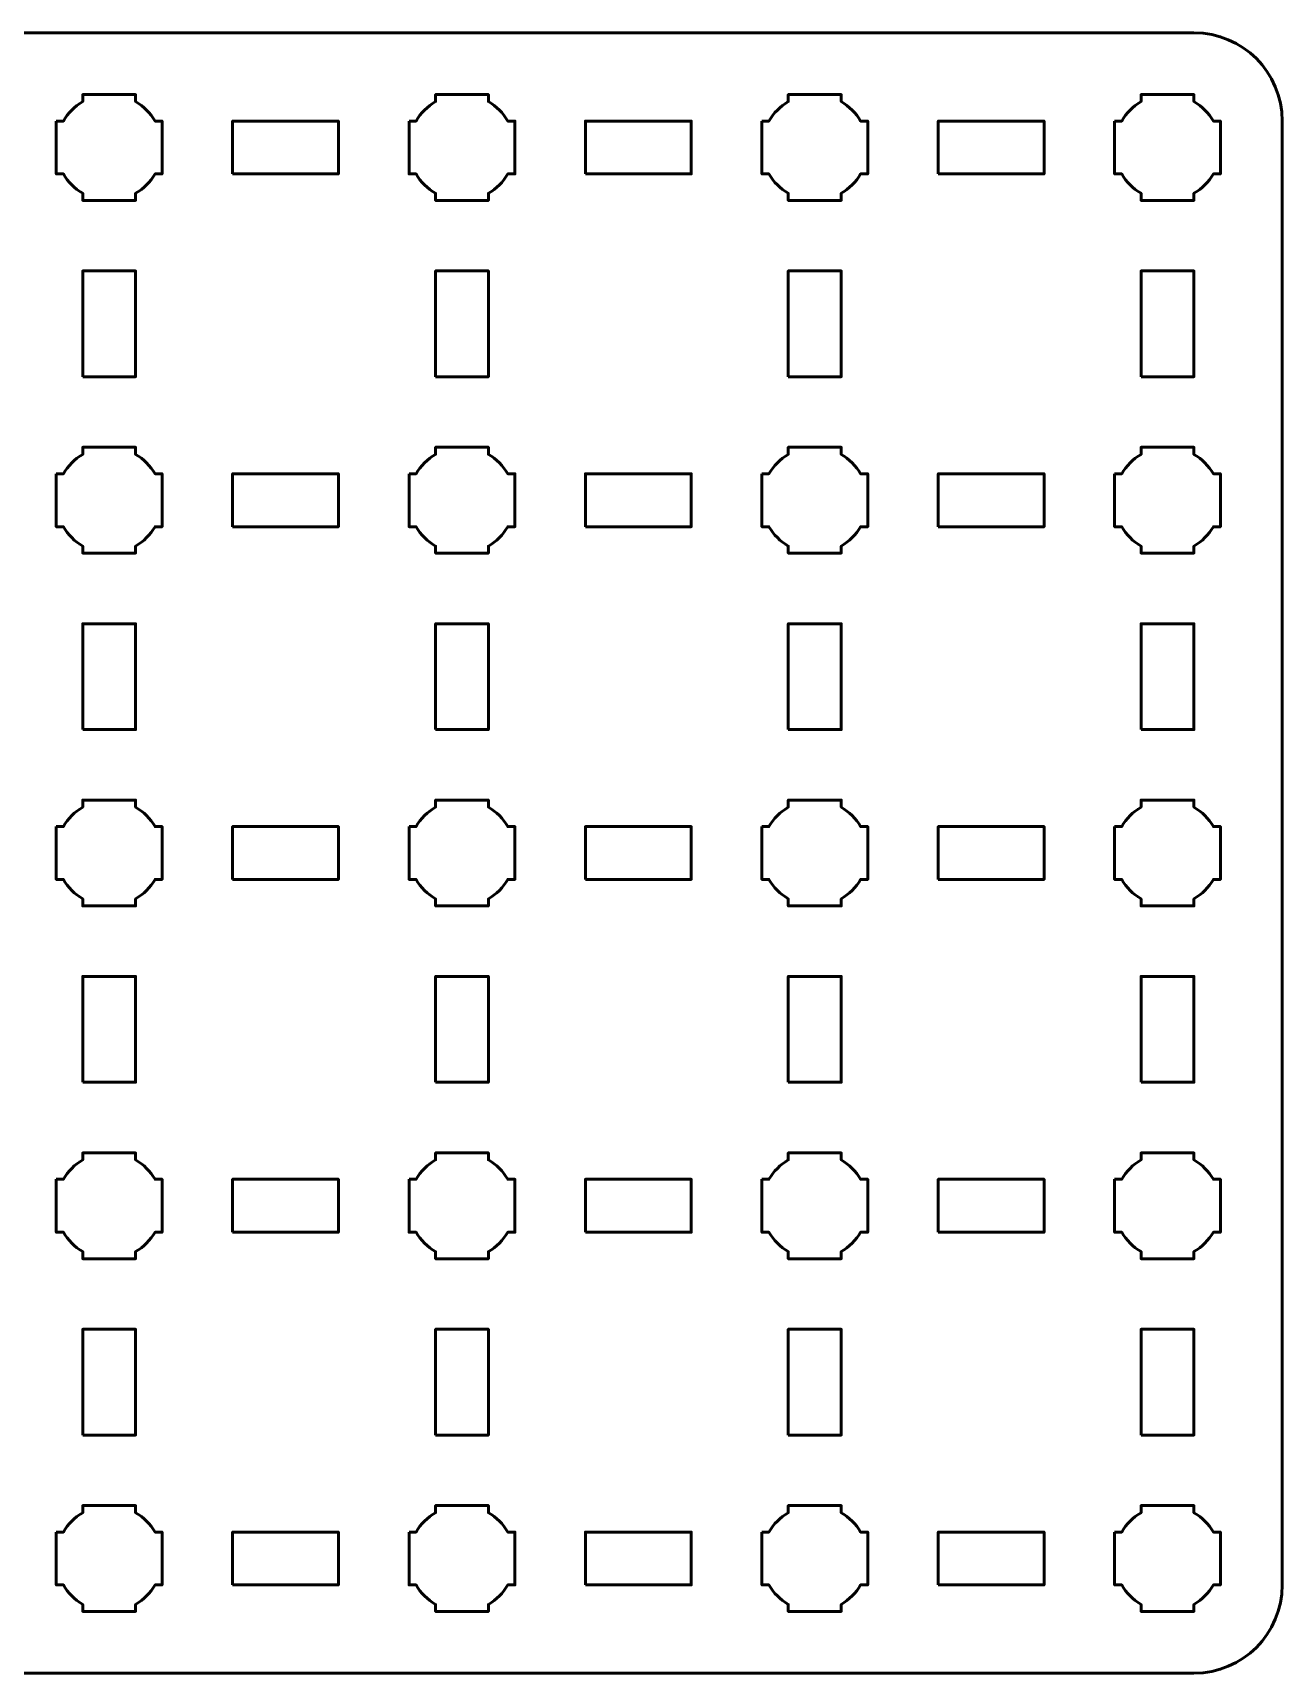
# Model space of a CAD drawing. Header units: centimetres. Extents: x -17.1 to -3.9, y -19.5 to -10.2.
# Drawn here: x -10.93 to -3.85, y -19.5 to -10.2 of the extents above; entities that cross this region are included whole.
import ezdxf

# ---------------------------------------------------------------- set-up
doc = ezdxf.new("R2010")
doc.units = ezdxf.units.CM
doc.header["$MEASUREMENT"] = 0
doc.layers.add('Layer 1', color=7, linetype='Continuous')

msp = doc.modelspace()

# ---------------------------------------------------------------- linework, layer by layer
at = {"layer": 'Layer 1', "color": 250, "lineweight": 53}
for points in [[(-9.8, -11), (-9.2, -11), (-9.2, -10.7), (-9.8, -10.7), (-9.8, -11)], [(-7.8, -11), (-7.2, -11), (-7.2, -10.7), (-7.8, -10.7), (-7.8, -11)], [(-5.8, -11), (-5.2, -11), (-5.2, -10.7), (-5.8, -10.7), (-5.8, -11)], [(-10.65, -12.15), (-10.35, -12.15), (-10.35, -11.55), (-10.65, -11.55), (-10.65, -12.15)], [(-8.65, -12.15), (-8.35, -12.15), (-8.35, -11.55), (-8.65, -11.55), (-8.65, -12.15)], [(-6.65, -12.15), (-6.35, -12.15), (-6.35, -11.55), (-6.65, -11.55), (-6.65, -12.15)], [(-4.65, -12.15), (-4.35, -12.15), (-4.35, -11.55), (-4.65, -11.55), (-4.65, -12.15)], [(-9.8, -13), (-9.2, -13), (-9.2, -12.7), (-9.8, -12.7), (-9.8, -13)], [(-7.8, -13), (-7.2, -13), (-7.2, -12.7), (-7.8, -12.7), (-7.8, -13)], [(-5.8, -13), (-5.2, -13), (-5.2, -12.7), (-5.8, -12.7), (-5.8, -13)], [(-10.65, -14.15), (-10.35, -14.15), (-10.35, -13.55), (-10.65, -13.55), (-10.65, -14.15)], [(-8.65, -14.15), (-8.35, -14.15), (-8.35, -13.55), (-8.65, -13.55), (-8.65, -14.15)], [(-6.65, -14.15), (-6.35, -14.15), (-6.35, -13.55), (-6.65, -13.55), (-6.65, -14.15)], [(-4.65, -14.15), (-4.35, -14.15), (-4.35, -13.55), (-4.65, -13.55), (-4.65, -14.15)], [(-9.8, -15), (-9.2, -15), (-9.2, -14.7), (-9.8, -14.7), (-9.8, -15)], [(-7.8, -15), (-7.2, -15), (-7.2, -14.7), (-7.8, -14.7), (-7.8, -15)], [(-5.8, -15), (-5.2, -15), (-5.2, -14.7), (-5.8, -14.7), (-5.8, -15)], [(-10.65, -16.15), (-10.35, -16.15), (-10.35, -15.55), (-10.65, -15.55), (-10.65, -16.15)], [(-8.65, -16.15), (-8.35, -16.15), (-8.35, -15.55), (-8.65, -15.55), (-8.65, -16.15)], [(-6.65, -16.15), (-6.35, -16.15), (-6.35, -15.55), (-6.65, -15.55), (-6.65, -16.15)], [(-4.65, -16.15), (-4.35, -16.15), (-4.35, -15.55), (-4.65, -15.55), (-4.65, -16.15)], [(-9.8, -17), (-9.2, -17), (-9.2, -16.7), (-9.8, -16.7), (-9.8, -17)], [(-7.8, -17), (-7.2, -17), (-7.2, -16.7), (-7.8, -16.7), (-7.8, -17)], [(-5.8, -17), (-5.2, -17), (-5.2, -16.7), (-5.8, -16.7), (-5.8, -17)], [(-10.65, -18.15), (-10.35, -18.15), (-10.35, -17.55), (-10.65, -17.55), (-10.65, -18.15)], [(-8.65, -18.15), (-8.35, -18.15), (-8.35, -17.55), (-8.65, -17.55), (-8.65, -18.15)], [(-6.65, -18.15), (-6.35, -18.15), (-6.35, -17.55), (-6.65, -17.55), (-6.65, -18.15)], [(-4.65, -18.15), (-4.35, -18.15), (-4.35, -17.55), (-4.65, -17.55), (-4.65, -18.15)], [(-9.8, -19), (-9.2, -19), (-9.2, -18.7), (-9.8, -18.7), (-9.8, -19)], [(-7.8, -19), (-7.2, -19), (-7.2, -18.7), (-7.8, -18.7), (-7.8, -19)], [(-5.8, -19), (-5.2, -19), (-5.2, -18.7), (-5.8, -18.7), (-5.8, -19)]]:
    msp.add_lwpolyline(points, close=True, dxfattribs=at)
msp.add_open_spline([(-17.15, -19), (-17.15, -19), (-17.15, -10.7), (-17.15, -10.7), (-17.15, -10.7), (-17.15, -10.42391), (-16.92609, -10.2), (-16.65, -10.2), (-16.65, -10.2), (-16.65, -10.2), (-4.35, -10.2), (-4.35, -10.2), (-4.35, -10.2), (-4.07391, -10.2), (-3.85, -10.42391), (-3.85, -10.7), (-3.85, -10.7), (-3.85, -10.7), (-3.85, -19), (-3.85, -19), (-3.85, -19), (-3.85, -19.27609), (-4.07391, -19.5), (-4.35, -19.5), (-4.35, -19.5), (-4.35, -19.5), (-16.65, -19.5), (-16.65, -19.5), (-16.65, -19.5), (-16.92609, -19.5), (-17.15, -19.27609), (-17.15, -19)], degree=3, knots=[0, 0, 0, 0, 0.125, 0.125, 0.125, 0.125, 0.25, 0.25, 0.25, 0.25, 0.375, 0.375, 0.375, 0.375, 0.5, 0.5, 0.5, 0.5, 0.625, 0.625, 0.625, 0.625, 0.75, 0.75, 0.75, 0.75, 0.875, 0.875, 0.875, 0.875, 1, 1, 1, 1], dxfattribs=at)
at = {"layer": 'Layer 1', "lineweight": 53}
for points in [[(-10.8, -10.7), (-10.8, -10.7), (-10.75985, -10.7), (-10.75985, -10.7), (-10.75985, -10.7), (-10.7335, -10.65447), (-10.69553, -10.6165), (-10.65, -10.59015), (-10.65, -10.59015), (-10.65, -10.59015), (-10.65, -10.55), (-10.65, -10.55), (-10.65, -10.55), (-10.65, -10.55), (-10.5, -10.55), (-10.5, -10.55), (-10.5, -10.55), (-10.5, -10.55), (-10.35, -10.55), (-10.35, -10.55), (-10.35, -10.55), (-10.35, -10.55), (-10.35, -10.59015), (-10.35, -10.59015), (-10.35, -10.59015), (-10.30447, -10.6165), (-10.2665, -10.65447), (-10.24015, -10.7), (-10.24015, -10.7), (-10.24015, -10.7), (-10.2, -10.7), (-10.2, -10.7), (-10.2, -10.7), (-10.2, -10.7), (-10.2, -10.85), (-10.2, -10.85), (-10.2, -10.85), (-10.2, -10.85), (-10.2, -11), (-10.2, -11), (-10.2, -11), (-10.2, -11), (-10.24015, -11), (-10.24015, -11), (-10.24015, -11), (-10.2665, -11.04553), (-10.30447, -11.0835), (-10.35, -11.10985), (-10.35, -11.10985), (-10.35, -11.10985), (-10.35, -11.15), (-10.35, -11.15), (-10.35, -11.15), (-10.35, -11.15), (-10.5, -11.15), (-10.5, -11.15), (-10.5, -11.15), (-10.5, -11.15), (-10.65, -11.15), (-10.65, -11.15), (-10.65, -11.15), (-10.65, -11.15), (-10.65, -11.10985), (-10.65, -11.10985), (-10.65, -11.10985), (-10.69553, -11.0835), (-10.7335, -11.04553), (-10.75985, -11), (-10.75985, -11), (-10.75985, -11), (-10.8, -11), (-10.8, -11), (-10.8, -11), (-10.8, -11), (-10.8, -10.85), (-10.8, -10.85), (-10.8, -10.85), (-10.8, -10.85), (-10.8, -10.7), (-10.8, -10.7)], [(-8.8, -10.7), (-8.8, -10.7), (-8.75985, -10.7), (-8.75985, -10.7), (-8.75985, -10.7), (-8.7335, -10.65447), (-8.69553, -10.6165), (-8.65, -10.59015), (-8.65, -10.59015), (-8.65, -10.59015), (-8.65, -10.55), (-8.65, -10.55), (-8.65, -10.55), (-8.65, -10.55), (-8.5, -10.55), (-8.5, -10.55), (-8.5, -10.55), (-8.5, -10.55), (-8.35, -10.55), (-8.35, -10.55), (-8.35, -10.55), (-8.35, -10.55), (-8.35, -10.59015), (-8.35, -10.59015), (-8.35, -10.59015), (-8.30447, -10.6165), (-8.2665, -10.65447), (-8.24015, -10.7), (-8.24015, -10.7), (-8.24015, -10.7), (-8.2, -10.7), (-8.2, -10.7), (-8.2, -10.7), (-8.2, -10.7), (-8.2, -10.85), (-8.2, -10.85), (-8.2, -10.85), (-8.2, -10.85), (-8.2, -11), (-8.2, -11), (-8.2, -11), (-8.2, -11), (-8.24015, -11), (-8.24015, -11), (-8.24015, -11), (-8.2665, -11.04553), (-8.30447, -11.0835), (-8.35, -11.10985), (-8.35, -11.10985), (-8.35, -11.10985), (-8.35, -11.15), (-8.35, -11.15), (-8.35, -11.15), (-8.35, -11.15), (-8.5, -11.15), (-8.5, -11.15), (-8.5, -11.15), (-8.5, -11.15), (-8.65, -11.15), (-8.65, -11.15), (-8.65, -11.15), (-8.65, -11.15), (-8.65, -11.10985), (-8.65, -11.10985), (-8.65, -11.10985), (-8.69553, -11.0835), (-8.7335, -11.04553), (-8.75985, -11), (-8.75985, -11), (-8.75985, -11), (-8.8, -11), (-8.8, -11), (-8.8, -11), (-8.8, -11), (-8.8, -10.85), (-8.8, -10.85), (-8.8, -10.85), (-8.8, -10.85), (-8.8, -10.7), (-8.8, -10.7)], [(-6.8, -10.7), (-6.8, -10.7), (-6.75985, -10.7), (-6.75985, -10.7), (-6.75985, -10.7), (-6.7335, -10.65447), (-6.69553, -10.6165), (-6.65, -10.59015), (-6.65, -10.59015), (-6.65, -10.59015), (-6.65, -10.55), (-6.65, -10.55), (-6.65, -10.55), (-6.65, -10.55), (-6.5, -10.55), (-6.5, -10.55), (-6.5, -10.55), (-6.5, -10.55), (-6.35, -10.55), (-6.35, -10.55), (-6.35, -10.55), (-6.35, -10.55), (-6.35, -10.59015), (-6.35, -10.59015), (-6.35, -10.59015), (-6.30447, -10.6165), (-6.2665, -10.65447), (-6.24015, -10.7), (-6.24015, -10.7), (-6.24015, -10.7), (-6.2, -10.7), (-6.2, -10.7), (-6.2, -10.7), (-6.2, -10.7), (-6.2, -10.85), (-6.2, -10.85), (-6.2, -10.85), (-6.2, -10.85), (-6.2, -11), (-6.2, -11), (-6.2, -11), (-6.2, -11), (-6.24015, -11), (-6.24015, -11), (-6.24015, -11), (-6.2665, -11.04553), (-6.30447, -11.0835), (-6.35, -11.10985), (-6.35, -11.10985), (-6.35, -11.10985), (-6.35, -11.15), (-6.35, -11.15), (-6.35, -11.15), (-6.35, -11.15), (-6.5, -11.15), (-6.5, -11.15), (-6.5, -11.15), (-6.5, -11.15), (-6.65, -11.15), (-6.65, -11.15), (-6.65, -11.15), (-6.65, -11.15), (-6.65, -11.10985), (-6.65, -11.10985), (-6.65, -11.10985), (-6.69553, -11.0835), (-6.7335, -11.04553), (-6.75985, -11), (-6.75985, -11), (-6.75985, -11), (-6.8, -11), (-6.8, -11), (-6.8, -11), (-6.8, -11), (-6.8, -10.85), (-6.8, -10.85), (-6.8, -10.85), (-6.8, -10.85), (-6.8, -10.7), (-6.8, -10.7)], [(-4.8, -10.7), (-4.8, -10.7), (-4.75985, -10.7), (-4.75985, -10.7), (-4.75985, -10.7), (-4.7335, -10.65447), (-4.69553, -10.6165), (-4.65, -10.59015), (-4.65, -10.59015), (-4.65, -10.59015), (-4.65, -10.55), (-4.65, -10.55), (-4.65, -10.55), (-4.65, -10.55), (-4.5, -10.55), (-4.5, -10.55), (-4.5, -10.55), (-4.5, -10.55), (-4.35, -10.55), (-4.35, -10.55), (-4.35, -10.55), (-4.35, -10.55), (-4.35, -10.59015), (-4.35, -10.59015), (-4.35, -10.59015), (-4.30447, -10.6165), (-4.2665, -10.65447), (-4.24015, -10.7), (-4.24015, -10.7), (-4.24015, -10.7), (-4.2, -10.7), (-4.2, -10.7), (-4.2, -10.7), (-4.2, -10.7), (-4.2, -10.85), (-4.2, -10.85), (-4.2, -10.85), (-4.2, -10.85), (-4.2, -11), (-4.2, -11), (-4.2, -11), (-4.2, -11), (-4.24015, -11), (-4.24015, -11), (-4.24015, -11), (-4.2665, -11.04553), (-4.30447, -11.0835), (-4.35, -11.10985), (-4.35, -11.10985), (-4.35, -11.10985), (-4.35, -11.15), (-4.35, -11.15), (-4.35, -11.15), (-4.35, -11.15), (-4.5, -11.15), (-4.5, -11.15), (-4.5, -11.15), (-4.5, -11.15), (-4.65, -11.15), (-4.65, -11.15), (-4.65, -11.15), (-4.65, -11.15), (-4.65, -11.10985), (-4.65, -11.10985), (-4.65, -11.10985), (-4.69553, -11.0835), (-4.7335, -11.04553), (-4.75985, -11), (-4.75985, -11), (-4.75985, -11), (-4.8, -11), (-4.8, -11), (-4.8, -11), (-4.8, -11), (-4.8, -10.85), (-4.8, -10.85), (-4.8, -10.85), (-4.8, -10.85), (-4.8, -10.7), (-4.8, -10.7)], [(-10.8, -12.7), (-10.8, -12.7), (-10.75985, -12.7), (-10.75985, -12.7), (-10.75985, -12.7), (-10.7335, -12.65447), (-10.69553, -12.6165), (-10.65, -12.59015), (-10.65, -12.59015), (-10.65, -12.59015), (-10.65, -12.55), (-10.65, -12.55), (-10.65, -12.55), (-10.65, -12.55), (-10.5, -12.55), (-10.5, -12.55), (-10.5, -12.55), (-10.5, -12.55), (-10.35, -12.55), (-10.35, -12.55), (-10.35, -12.55), (-10.35, -12.55), (-10.35, -12.59015), (-10.35, -12.59015), (-10.35, -12.59015), (-10.30447, -12.6165), (-10.2665, -12.65447), (-10.24015, -12.7), (-10.24015, -12.7), (-10.24015, -12.7), (-10.2, -12.7), (-10.2, -12.7), (-10.2, -12.7), (-10.2, -12.7), (-10.2, -12.85), (-10.2, -12.85), (-10.2, -12.85), (-10.2, -12.85), (-10.2, -13), (-10.2, -13), (-10.2, -13), (-10.2, -13), (-10.24015, -13), (-10.24015, -13), (-10.24015, -13), (-10.2665, -13.04553), (-10.30447, -13.0835), (-10.35, -13.10985), (-10.35, -13.10985), (-10.35, -13.10985), (-10.35, -13.15), (-10.35, -13.15), (-10.35, -13.15), (-10.35, -13.15), (-10.5, -13.15), (-10.5, -13.15), (-10.5, -13.15), (-10.5, -13.15), (-10.65, -13.15), (-10.65, -13.15), (-10.65, -13.15), (-10.65, -13.15), (-10.65, -13.10985), (-10.65, -13.10985), (-10.65, -13.10985), (-10.69553, -13.0835), (-10.7335, -13.04553), (-10.75985, -13), (-10.75985, -13), (-10.75985, -13), (-10.8, -13), (-10.8, -13), (-10.8, -13), (-10.8, -13), (-10.8, -12.85), (-10.8, -12.85), (-10.8, -12.85), (-10.8, -12.85), (-10.8, -12.7), (-10.8, -12.7)], [(-8.8, -12.7), (-8.8, -12.7), (-8.75985, -12.7), (-8.75985, -12.7), (-8.75985, -12.7), (-8.7335, -12.65447), (-8.69553, -12.6165), (-8.65, -12.59015), (-8.65, -12.59015), (-8.65, -12.59015), (-8.65, -12.55), (-8.65, -12.55), (-8.65, -12.55), (-8.65, -12.55), (-8.5, -12.55), (-8.5, -12.55), (-8.5, -12.55), (-8.5, -12.55), (-8.35, -12.55), (-8.35, -12.55), (-8.35, -12.55), (-8.35, -12.55), (-8.35, -12.59015), (-8.35, -12.59015), (-8.35, -12.59015), (-8.30447, -12.6165), (-8.2665, -12.65447), (-8.24015, -12.7), (-8.24015, -12.7), (-8.24015, -12.7), (-8.2, -12.7), (-8.2, -12.7), (-8.2, -12.7), (-8.2, -12.7), (-8.2, -12.85), (-8.2, -12.85), (-8.2, -12.85), (-8.2, -12.85), (-8.2, -13), (-8.2, -13), (-8.2, -13), (-8.2, -13), (-8.24015, -13), (-8.24015, -13), (-8.24015, -13), (-8.2665, -13.04553), (-8.30447, -13.0835), (-8.35, -13.10985), (-8.35, -13.10985), (-8.35, -13.10985), (-8.35, -13.15), (-8.35, -13.15), (-8.35, -13.15), (-8.35, -13.15), (-8.5, -13.15), (-8.5, -13.15), (-8.5, -13.15), (-8.5, -13.15), (-8.65, -13.15), (-8.65, -13.15), (-8.65, -13.15), (-8.65, -13.15), (-8.65, -13.10985), (-8.65, -13.10985), (-8.65, -13.10985), (-8.69553, -13.0835), (-8.7335, -13.04553), (-8.75985, -13), (-8.75985, -13), (-8.75985, -13), (-8.8, -13), (-8.8, -13), (-8.8, -13), (-8.8, -13), (-8.8, -12.85), (-8.8, -12.85), (-8.8, -12.85), (-8.8, -12.85), (-8.8, -12.7), (-8.8, -12.7)], [(-6.8, -12.7), (-6.8, -12.7), (-6.75985, -12.7), (-6.75985, -12.7), (-6.75985, -12.7), (-6.7335, -12.65447), (-6.69553, -12.6165), (-6.65, -12.59015), (-6.65, -12.59015), (-6.65, -12.59015), (-6.65, -12.55), (-6.65, -12.55), (-6.65, -12.55), (-6.65, -12.55), (-6.5, -12.55), (-6.5, -12.55), (-6.5, -12.55), (-6.5, -12.55), (-6.35, -12.55), (-6.35, -12.55), (-6.35, -12.55), (-6.35, -12.55), (-6.35, -12.59015), (-6.35, -12.59015), (-6.35, -12.59015), (-6.30447, -12.6165), (-6.2665, -12.65447), (-6.24015, -12.7), (-6.24015, -12.7), (-6.24015, -12.7), (-6.2, -12.7), (-6.2, -12.7), (-6.2, -12.7), (-6.2, -12.7), (-6.2, -12.85), (-6.2, -12.85), (-6.2, -12.85), (-6.2, -12.85), (-6.2, -13), (-6.2, -13), (-6.2, -13), (-6.2, -13), (-6.24015, -13), (-6.24015, -13), (-6.24015, -13), (-6.2665, -13.04553), (-6.30447, -13.0835), (-6.35, -13.10985), (-6.35, -13.10985), (-6.35, -13.10985), (-6.35, -13.15), (-6.35, -13.15), (-6.35, -13.15), (-6.35, -13.15), (-6.5, -13.15), (-6.5, -13.15), (-6.5, -13.15), (-6.5, -13.15), (-6.65, -13.15), (-6.65, -13.15), (-6.65, -13.15), (-6.65, -13.15), (-6.65, -13.10985), (-6.65, -13.10985), (-6.65, -13.10985), (-6.69553, -13.0835), (-6.7335, -13.04553), (-6.75985, -13), (-6.75985, -13), (-6.75985, -13), (-6.8, -13), (-6.8, -13), (-6.8, -13), (-6.8, -13), (-6.8, -12.85), (-6.8, -12.85), (-6.8, -12.85), (-6.8, -12.85), (-6.8, -12.7), (-6.8, -12.7)], [(-4.8, -12.7), (-4.8, -12.7), (-4.75985, -12.7), (-4.75985, -12.7), (-4.75985, -12.7), (-4.7335, -12.65447), (-4.69553, -12.6165), (-4.65, -12.59015), (-4.65, -12.59015), (-4.65, -12.59015), (-4.65, -12.55), (-4.65, -12.55), (-4.65, -12.55), (-4.65, -12.55), (-4.5, -12.55), (-4.5, -12.55), (-4.5, -12.55), (-4.5, -12.55), (-4.35, -12.55), (-4.35, -12.55), (-4.35, -12.55), (-4.35, -12.55), (-4.35, -12.59015), (-4.35, -12.59015), (-4.35, -12.59015), (-4.30447, -12.6165), (-4.2665, -12.65447), (-4.24015, -12.7), (-4.24015, -12.7), (-4.24015, -12.7), (-4.2, -12.7), (-4.2, -12.7), (-4.2, -12.7), (-4.2, -12.7), (-4.2, -12.85), (-4.2, -12.85), (-4.2, -12.85), (-4.2, -12.85), (-4.2, -13), (-4.2, -13), (-4.2, -13), (-4.2, -13), (-4.24015, -13), (-4.24015, -13), (-4.24015, -13), (-4.2665, -13.04553), (-4.30447, -13.0835), (-4.35, -13.10985), (-4.35, -13.10985), (-4.35, -13.10985), (-4.35, -13.15), (-4.35, -13.15), (-4.35, -13.15), (-4.35, -13.15), (-4.5, -13.15), (-4.5, -13.15), (-4.5, -13.15), (-4.5, -13.15), (-4.65, -13.15), (-4.65, -13.15), (-4.65, -13.15), (-4.65, -13.15), (-4.65, -13.10985), (-4.65, -13.10985), (-4.65, -13.10985), (-4.69553, -13.0835), (-4.7335, -13.04553), (-4.75985, -13), (-4.75985, -13), (-4.75985, -13), (-4.8, -13), (-4.8, -13), (-4.8, -13), (-4.8, -13), (-4.8, -12.85), (-4.8, -12.85), (-4.8, -12.85), (-4.8, -12.85), (-4.8, -12.7), (-4.8, -12.7)], [(-10.8, -14.7), (-10.8, -14.7), (-10.75985, -14.7), (-10.75985, -14.7), (-10.75985, -14.7), (-10.7335, -14.65447), (-10.69553, -14.6165), (-10.65, -14.59015), (-10.65, -14.59015), (-10.65, -14.59015), (-10.65, -14.55), (-10.65, -14.55), (-10.65, -14.55), (-10.65, -14.55), (-10.5, -14.55), (-10.5, -14.55), (-10.5, -14.55), (-10.5, -14.55), (-10.35, -14.55), (-10.35, -14.55), (-10.35, -14.55), (-10.35, -14.55), (-10.35, -14.59015), (-10.35, -14.59015), (-10.35, -14.59015), (-10.30447, -14.6165), (-10.2665, -14.65447), (-10.24015, -14.7), (-10.24015, -14.7), (-10.24015, -14.7), (-10.2, -14.7), (-10.2, -14.7), (-10.2, -14.7), (-10.2, -14.7), (-10.2, -14.85), (-10.2, -14.85), (-10.2, -14.85), (-10.2, -14.85), (-10.2, -15), (-10.2, -15), (-10.2, -15), (-10.2, -15), (-10.24015, -15), (-10.24015, -15), (-10.24015, -15), (-10.2665, -15.04553), (-10.30447, -15.0835), (-10.35, -15.10985), (-10.35, -15.10985), (-10.35, -15.10985), (-10.35, -15.15), (-10.35, -15.15), (-10.35, -15.15), (-10.35, -15.15), (-10.5, -15.15), (-10.5, -15.15), (-10.5, -15.15), (-10.5, -15.15), (-10.65, -15.15), (-10.65, -15.15), (-10.65, -15.15), (-10.65, -15.15), (-10.65, -15.10985), (-10.65, -15.10985), (-10.65, -15.10985), (-10.69553, -15.0835), (-10.7335, -15.04553), (-10.75985, -15), (-10.75985, -15), (-10.75985, -15), (-10.8, -15), (-10.8, -15), (-10.8, -15), (-10.8, -15), (-10.8, -14.85), (-10.8, -14.85), (-10.8, -14.85), (-10.8, -14.85), (-10.8, -14.7), (-10.8, -14.7)], [(-8.8, -14.7), (-8.8, -14.7), (-8.75985, -14.7), (-8.75985, -14.7), (-8.75985, -14.7), (-8.7335, -14.65447), (-8.69553, -14.6165), (-8.65, -14.59015), (-8.65, -14.59015), (-8.65, -14.59015), (-8.65, -14.55), (-8.65, -14.55), (-8.65, -14.55), (-8.65, -14.55), (-8.5, -14.55), (-8.5, -14.55), (-8.5, -14.55), (-8.5, -14.55), (-8.35, -14.55), (-8.35, -14.55), (-8.35, -14.55), (-8.35, -14.55), (-8.35, -14.59015), (-8.35, -14.59015), (-8.35, -14.59015), (-8.30447, -14.6165), (-8.2665, -14.65447), (-8.24015, -14.7), (-8.24015, -14.7), (-8.24015, -14.7), (-8.2, -14.7), (-8.2, -14.7), (-8.2, -14.7), (-8.2, -14.7), (-8.2, -14.85), (-8.2, -14.85), (-8.2, -14.85), (-8.2, -14.85), (-8.2, -15), (-8.2, -15), (-8.2, -15), (-8.2, -15), (-8.24015, -15), (-8.24015, -15), (-8.24015, -15), (-8.2665, -15.04553), (-8.30447, -15.0835), (-8.35, -15.10985), (-8.35, -15.10985), (-8.35, -15.10985), (-8.35, -15.15), (-8.35, -15.15), (-8.35, -15.15), (-8.35, -15.15), (-8.5, -15.15), (-8.5, -15.15), (-8.5, -15.15), (-8.5, -15.15), (-8.65, -15.15), (-8.65, -15.15), (-8.65, -15.15), (-8.65, -15.15), (-8.65, -15.10985), (-8.65, -15.10985), (-8.65, -15.10985), (-8.69553, -15.0835), (-8.7335, -15.04553), (-8.75985, -15), (-8.75985, -15), (-8.75985, -15), (-8.8, -15), (-8.8, -15), (-8.8, -15), (-8.8, -15), (-8.8, -14.85), (-8.8, -14.85), (-8.8, -14.85), (-8.8, -14.85), (-8.8, -14.7), (-8.8, -14.7)], [(-6.8, -14.7), (-6.8, -14.7), (-6.75985, -14.7), (-6.75985, -14.7), (-6.75985, -14.7), (-6.7335, -14.65447), (-6.69553, -14.6165), (-6.65, -14.59015), (-6.65, -14.59015), (-6.65, -14.59015), (-6.65, -14.55), (-6.65, -14.55), (-6.65, -14.55), (-6.65, -14.55), (-6.5, -14.55), (-6.5, -14.55), (-6.5, -14.55), (-6.5, -14.55), (-6.35, -14.55), (-6.35, -14.55), (-6.35, -14.55), (-6.35, -14.55), (-6.35, -14.59015), (-6.35, -14.59015), (-6.35, -14.59015), (-6.30447, -14.6165), (-6.2665, -14.65447), (-6.24015, -14.7), (-6.24015, -14.7), (-6.24015, -14.7), (-6.2, -14.7), (-6.2, -14.7), (-6.2, -14.7), (-6.2, -14.7), (-6.2, -14.85), (-6.2, -14.85), (-6.2, -14.85), (-6.2, -14.85), (-6.2, -15), (-6.2, -15), (-6.2, -15), (-6.2, -15), (-6.24015, -15), (-6.24015, -15), (-6.24015, -15), (-6.2665, -15.04553), (-6.30447, -15.0835), (-6.35, -15.10985), (-6.35, -15.10985), (-6.35, -15.10985), (-6.35, -15.15), (-6.35, -15.15), (-6.35, -15.15), (-6.35, -15.15), (-6.5, -15.15), (-6.5, -15.15), (-6.5, -15.15), (-6.5, -15.15), (-6.65, -15.15), (-6.65, -15.15), (-6.65, -15.15), (-6.65, -15.15), (-6.65, -15.10985), (-6.65, -15.10985), (-6.65, -15.10985), (-6.69553, -15.0835), (-6.7335, -15.04553), (-6.75985, -15), (-6.75985, -15), (-6.75985, -15), (-6.8, -15), (-6.8, -15), (-6.8, -15), (-6.8, -15), (-6.8, -14.85), (-6.8, -14.85), (-6.8, -14.85), (-6.8, -14.85), (-6.8, -14.7), (-6.8, -14.7)], [(-4.8, -14.7), (-4.8, -14.7), (-4.75985, -14.7), (-4.75985, -14.7), (-4.75985, -14.7), (-4.7335, -14.65447), (-4.69553, -14.6165), (-4.65, -14.59015), (-4.65, -14.59015), (-4.65, -14.59015), (-4.65, -14.55), (-4.65, -14.55), (-4.65, -14.55), (-4.65, -14.55), (-4.5, -14.55), (-4.5, -14.55), (-4.5, -14.55), (-4.5, -14.55), (-4.35, -14.55), (-4.35, -14.55), (-4.35, -14.55), (-4.35, -14.55), (-4.35, -14.59015), (-4.35, -14.59015), (-4.35, -14.59015), (-4.30447, -14.6165), (-4.2665, -14.65447), (-4.24015, -14.7), (-4.24015, -14.7), (-4.24015, -14.7), (-4.2, -14.7), (-4.2, -14.7), (-4.2, -14.7), (-4.2, -14.7), (-4.2, -14.85), (-4.2, -14.85), (-4.2, -14.85), (-4.2, -14.85), (-4.2, -15), (-4.2, -15), (-4.2, -15), (-4.2, -15), (-4.24015, -15), (-4.24015, -15), (-4.24015, -15), (-4.2665, -15.04553), (-4.30447, -15.0835), (-4.35, -15.10985), (-4.35, -15.10985), (-4.35, -15.10985), (-4.35, -15.15), (-4.35, -15.15), (-4.35, -15.15), (-4.35, -15.15), (-4.5, -15.15), (-4.5, -15.15), (-4.5, -15.15), (-4.5, -15.15), (-4.65, -15.15), (-4.65, -15.15), (-4.65, -15.15), (-4.65, -15.15), (-4.65, -15.10985), (-4.65, -15.10985), (-4.65, -15.10985), (-4.69553, -15.0835), (-4.7335, -15.04553), (-4.75985, -15), (-4.75985, -15), (-4.75985, -15), (-4.8, -15), (-4.8, -15), (-4.8, -15), (-4.8, -15), (-4.8, -14.85), (-4.8, -14.85), (-4.8, -14.85), (-4.8, -14.85), (-4.8, -14.7), (-4.8, -14.7)], [(-10.8, -16.7), (-10.8, -16.7), (-10.75985, -16.7), (-10.75985, -16.7), (-10.75985, -16.7), (-10.7335, -16.65447), (-10.69553, -16.6165), (-10.65, -16.59015), (-10.65, -16.59015), (-10.65, -16.59015), (-10.65, -16.55), (-10.65, -16.55), (-10.65, -16.55), (-10.65, -16.55), (-10.5, -16.55), (-10.5, -16.55), (-10.5, -16.55), (-10.5, -16.55), (-10.35, -16.55), (-10.35, -16.55), (-10.35, -16.55), (-10.35, -16.55), (-10.35, -16.59015), (-10.35, -16.59015), (-10.35, -16.59015), (-10.30447, -16.6165), (-10.2665, -16.65447), (-10.24015, -16.7), (-10.24015, -16.7), (-10.24015, -16.7), (-10.2, -16.7), (-10.2, -16.7), (-10.2, -16.7), (-10.2, -16.7), (-10.2, -16.85), (-10.2, -16.85), (-10.2, -16.85), (-10.2, -16.85), (-10.2, -17), (-10.2, -17), (-10.2, -17), (-10.2, -17), (-10.24015, -17), (-10.24015, -17), (-10.24015, -17), (-10.2665, -17.04553), (-10.30447, -17.0835), (-10.35, -17.10985), (-10.35, -17.10985), (-10.35, -17.10985), (-10.35, -17.15), (-10.35, -17.15), (-10.35, -17.15), (-10.35, -17.15), (-10.5, -17.15), (-10.5, -17.15), (-10.5, -17.15), (-10.5, -17.15), (-10.65, -17.15), (-10.65, -17.15), (-10.65, -17.15), (-10.65, -17.15), (-10.65, -17.10985), (-10.65, -17.10985), (-10.65, -17.10985), (-10.69553, -17.0835), (-10.7335, -17.04553), (-10.75985, -17), (-10.75985, -17), (-10.75985, -17), (-10.8, -17), (-10.8, -17), (-10.8, -17), (-10.8, -17), (-10.8, -16.85), (-10.8, -16.85), (-10.8, -16.85), (-10.8, -16.85), (-10.8, -16.7), (-10.8, -16.7)], [(-8.8, -16.7), (-8.8, -16.7), (-8.75985, -16.7), (-8.75985, -16.7), (-8.75985, -16.7), (-8.7335, -16.65447), (-8.69553, -16.6165), (-8.65, -16.59015), (-8.65, -16.59015), (-8.65, -16.59015), (-8.65, -16.55), (-8.65, -16.55), (-8.65, -16.55), (-8.65, -16.55), (-8.5, -16.55), (-8.5, -16.55), (-8.5, -16.55), (-8.5, -16.55), (-8.35, -16.55), (-8.35, -16.55), (-8.35, -16.55), (-8.35, -16.55), (-8.35, -16.59015), (-8.35, -16.59015), (-8.35, -16.59015), (-8.30447, -16.6165), (-8.2665, -16.65447), (-8.24015, -16.7), (-8.24015, -16.7), (-8.24015, -16.7), (-8.2, -16.7), (-8.2, -16.7), (-8.2, -16.7), (-8.2, -16.7), (-8.2, -16.85), (-8.2, -16.85), (-8.2, -16.85), (-8.2, -16.85), (-8.2, -17), (-8.2, -17), (-8.2, -17), (-8.2, -17), (-8.24015, -17), (-8.24015, -17), (-8.24015, -17), (-8.2665, -17.04553), (-8.30447, -17.0835), (-8.35, -17.10985), (-8.35, -17.10985), (-8.35, -17.10985), (-8.35, -17.15), (-8.35, -17.15), (-8.35, -17.15), (-8.35, -17.15), (-8.5, -17.15), (-8.5, -17.15), (-8.5, -17.15), (-8.5, -17.15), (-8.65, -17.15), (-8.65, -17.15), (-8.65, -17.15), (-8.65, -17.15), (-8.65, -17.10985), (-8.65, -17.10985), (-8.65, -17.10985), (-8.69553, -17.0835), (-8.7335, -17.04553), (-8.75985, -17), (-8.75985, -17), (-8.75985, -17), (-8.8, -17), (-8.8, -17), (-8.8, -17), (-8.8, -17), (-8.8, -16.85), (-8.8, -16.85), (-8.8, -16.85), (-8.8, -16.85), (-8.8, -16.7), (-8.8, -16.7)], [(-6.8, -16.7), (-6.8, -16.7), (-6.75985, -16.7), (-6.75985, -16.7), (-6.75985, -16.7), (-6.7335, -16.65447), (-6.69553, -16.6165), (-6.65, -16.59015), (-6.65, -16.59015), (-6.65, -16.59015), (-6.65, -16.55), (-6.65, -16.55), (-6.65, -16.55), (-6.65, -16.55), (-6.5, -16.55), (-6.5, -16.55), (-6.5, -16.55), (-6.5, -16.55), (-6.35, -16.55), (-6.35, -16.55), (-6.35, -16.55), (-6.35, -16.55), (-6.35, -16.59015), (-6.35, -16.59015), (-6.35, -16.59015), (-6.30447, -16.6165), (-6.2665, -16.65447), (-6.24015, -16.7), (-6.24015, -16.7), (-6.24015, -16.7), (-6.2, -16.7), (-6.2, -16.7), (-6.2, -16.7), (-6.2, -16.7), (-6.2, -16.85), (-6.2, -16.85), (-6.2, -16.85), (-6.2, -16.85), (-6.2, -17), (-6.2, -17), (-6.2, -17), (-6.2, -17), (-6.24015, -17), (-6.24015, -17), (-6.24015, -17), (-6.2665, -17.04553), (-6.30447, -17.0835), (-6.35, -17.10985), (-6.35, -17.10985), (-6.35, -17.10985), (-6.35, -17.15), (-6.35, -17.15), (-6.35, -17.15), (-6.35, -17.15), (-6.5, -17.15), (-6.5, -17.15), (-6.5, -17.15), (-6.5, -17.15), (-6.65, -17.15), (-6.65, -17.15), (-6.65, -17.15), (-6.65, -17.15), (-6.65, -17.10985), (-6.65, -17.10985), (-6.65, -17.10985), (-6.69553, -17.0835), (-6.7335, -17.04553), (-6.75985, -17), (-6.75985, -17), (-6.75985, -17), (-6.8, -17), (-6.8, -17), (-6.8, -17), (-6.8, -17), (-6.8, -16.85), (-6.8, -16.85), (-6.8, -16.85), (-6.8, -16.85), (-6.8, -16.7), (-6.8, -16.7)], [(-4.8, -16.7), (-4.8, -16.7), (-4.75985, -16.7), (-4.75985, -16.7), (-4.75985, -16.7), (-4.7335, -16.65447), (-4.69553, -16.6165), (-4.65, -16.59015), (-4.65, -16.59015), (-4.65, -16.59015), (-4.65, -16.55), (-4.65, -16.55), (-4.65, -16.55), (-4.65, -16.55), (-4.5, -16.55), (-4.5, -16.55), (-4.5, -16.55), (-4.5, -16.55), (-4.35, -16.55), (-4.35, -16.55), (-4.35, -16.55), (-4.35, -16.55), (-4.35, -16.59015), (-4.35, -16.59015), (-4.35, -16.59015), (-4.30447, -16.6165), (-4.2665, -16.65447), (-4.24015, -16.7), (-4.24015, -16.7), (-4.24015, -16.7), (-4.2, -16.7), (-4.2, -16.7), (-4.2, -16.7), (-4.2, -16.7), (-4.2, -16.85), (-4.2, -16.85), (-4.2, -16.85), (-4.2, -16.85), (-4.2, -17), (-4.2, -17), (-4.2, -17), (-4.2, -17), (-4.24015, -17), (-4.24015, -17), (-4.24015, -17), (-4.2665, -17.04553), (-4.30447, -17.0835), (-4.35, -17.10985), (-4.35, -17.10985), (-4.35, -17.10985), (-4.35, -17.15), (-4.35, -17.15), (-4.35, -17.15), (-4.35, -17.15), (-4.5, -17.15), (-4.5, -17.15), (-4.5, -17.15), (-4.5, -17.15), (-4.65, -17.15), (-4.65, -17.15), (-4.65, -17.15), (-4.65, -17.15), (-4.65, -17.10985), (-4.65, -17.10985), (-4.65, -17.10985), (-4.69553, -17.0835), (-4.7335, -17.04553), (-4.75985, -17), (-4.75985, -17), (-4.75985, -17), (-4.8, -17), (-4.8, -17), (-4.8, -17), (-4.8, -17), (-4.8, -16.85), (-4.8, -16.85), (-4.8, -16.85), (-4.8, -16.85), (-4.8, -16.7), (-4.8, -16.7)], [(-10.8, -18.7), (-10.8, -18.7), (-10.75985, -18.7), (-10.75985, -18.7), (-10.75985, -18.7), (-10.7335, -18.65447), (-10.69553, -18.6165), (-10.65, -18.59015), (-10.65, -18.59015), (-10.65, -18.59015), (-10.65, -18.55), (-10.65, -18.55), (-10.65, -18.55), (-10.65, -18.55), (-10.5, -18.55), (-10.5, -18.55), (-10.5, -18.55), (-10.5, -18.55), (-10.35, -18.55), (-10.35, -18.55), (-10.35, -18.55), (-10.35, -18.55), (-10.35, -18.59015), (-10.35, -18.59015), (-10.35, -18.59015), (-10.30447, -18.6165), (-10.2665, -18.65447), (-10.24015, -18.7), (-10.24015, -18.7), (-10.24015, -18.7), (-10.2, -18.7), (-10.2, -18.7), (-10.2, -18.7), (-10.2, -18.7), (-10.2, -18.85), (-10.2, -18.85), (-10.2, -18.85), (-10.2, -18.85), (-10.2, -19), (-10.2, -19), (-10.2, -19), (-10.2, -19), (-10.24015, -19), (-10.24015, -19), (-10.24015, -19), (-10.2665, -19.04553), (-10.30447, -19.0835), (-10.35, -19.10985), (-10.35, -19.10985), (-10.35, -19.10985), (-10.35, -19.15), (-10.35, -19.15), (-10.35, -19.15), (-10.35, -19.15), (-10.5, -19.15), (-10.5, -19.15), (-10.5, -19.15), (-10.5, -19.15), (-10.65, -19.15), (-10.65, -19.15), (-10.65, -19.15), (-10.65, -19.15), (-10.65, -19.10985), (-10.65, -19.10985), (-10.65, -19.10985), (-10.69553, -19.0835), (-10.7335, -19.04553), (-10.75985, -19), (-10.75985, -19), (-10.75985, -19), (-10.8, -19), (-10.8, -19), (-10.8, -19), (-10.8, -19), (-10.8, -18.85), (-10.8, -18.85), (-10.8, -18.85), (-10.8, -18.85), (-10.8, -18.7), (-10.8, -18.7)], [(-8.8, -18.7), (-8.8, -18.7), (-8.75985, -18.7), (-8.75985, -18.7), (-8.75985, -18.7), (-8.7335, -18.65447), (-8.69553, -18.6165), (-8.65, -18.59015), (-8.65, -18.59015), (-8.65, -18.59015), (-8.65, -18.55), (-8.65, -18.55), (-8.65, -18.55), (-8.65, -18.55), (-8.5, -18.55), (-8.5, -18.55), (-8.5, -18.55), (-8.5, -18.55), (-8.35, -18.55), (-8.35, -18.55), (-8.35, -18.55), (-8.35, -18.55), (-8.35, -18.59015), (-8.35, -18.59015), (-8.35, -18.59015), (-8.30447, -18.6165), (-8.2665, -18.65447), (-8.24015, -18.7), (-8.24015, -18.7), (-8.24015, -18.7), (-8.2, -18.7), (-8.2, -18.7), (-8.2, -18.7), (-8.2, -18.7), (-8.2, -18.85), (-8.2, -18.85), (-8.2, -18.85), (-8.2, -18.85), (-8.2, -19), (-8.2, -19), (-8.2, -19), (-8.2, -19), (-8.24015, -19), (-8.24015, -19), (-8.24015, -19), (-8.2665, -19.04553), (-8.30447, -19.0835), (-8.35, -19.10985), (-8.35, -19.10985), (-8.35, -19.10985), (-8.35, -19.15), (-8.35, -19.15), (-8.35, -19.15), (-8.35, -19.15), (-8.5, -19.15), (-8.5, -19.15), (-8.5, -19.15), (-8.5, -19.15), (-8.65, -19.15), (-8.65, -19.15), (-8.65, -19.15), (-8.65, -19.15), (-8.65, -19.10985), (-8.65, -19.10985), (-8.65, -19.10985), (-8.69553, -19.0835), (-8.7335, -19.04553), (-8.75985, -19), (-8.75985, -19), (-8.75985, -19), (-8.8, -19), (-8.8, -19), (-8.8, -19), (-8.8, -19), (-8.8, -18.85), (-8.8, -18.85), (-8.8, -18.85), (-8.8, -18.85), (-8.8, -18.7), (-8.8, -18.7)], [(-6.8, -18.7), (-6.8, -18.7), (-6.75985, -18.7), (-6.75985, -18.7), (-6.75985, -18.7), (-6.7335, -18.65447), (-6.69553, -18.6165), (-6.65, -18.59015), (-6.65, -18.59015), (-6.65, -18.59015), (-6.65, -18.55), (-6.65, -18.55), (-6.65, -18.55), (-6.65, -18.55), (-6.5, -18.55), (-6.5, -18.55), (-6.5, -18.55), (-6.5, -18.55), (-6.35, -18.55), (-6.35, -18.55), (-6.35, -18.55), (-6.35, -18.55), (-6.35, -18.59015), (-6.35, -18.59015), (-6.35, -18.59015), (-6.30447, -18.6165), (-6.2665, -18.65447), (-6.24015, -18.7), (-6.24015, -18.7), (-6.24015, -18.7), (-6.2, -18.7), (-6.2, -18.7), (-6.2, -18.7), (-6.2, -18.7), (-6.2, -18.85), (-6.2, -18.85), (-6.2, -18.85), (-6.2, -18.85), (-6.2, -19), (-6.2, -19), (-6.2, -19), (-6.2, -19), (-6.24015, -19), (-6.24015, -19), (-6.24015, -19), (-6.2665, -19.04553), (-6.30447, -19.0835), (-6.35, -19.10985), (-6.35, -19.10985), (-6.35, -19.10985), (-6.35, -19.15), (-6.35, -19.15), (-6.35, -19.15), (-6.35, -19.15), (-6.5, -19.15), (-6.5, -19.15), (-6.5, -19.15), (-6.5, -19.15), (-6.65, -19.15), (-6.65, -19.15), (-6.65, -19.15), (-6.65, -19.15), (-6.65, -19.10985), (-6.65, -19.10985), (-6.65, -19.10985), (-6.69553, -19.0835), (-6.7335, -19.04553), (-6.75985, -19), (-6.75985, -19), (-6.75985, -19), (-6.8, -19), (-6.8, -19), (-6.8, -19), (-6.8, -19), (-6.8, -18.85), (-6.8, -18.85), (-6.8, -18.85), (-6.8, -18.85), (-6.8, -18.7), (-6.8, -18.7)], [(-4.8, -18.7), (-4.8, -18.7), (-4.75985, -18.7), (-4.75985, -18.7), (-4.75985, -18.7), (-4.7335, -18.65447), (-4.69553, -18.6165), (-4.65, -18.59015), (-4.65, -18.59015), (-4.65, -18.59015), (-4.65, -18.55), (-4.65, -18.55), (-4.65, -18.55), (-4.65, -18.55), (-4.5, -18.55), (-4.5, -18.55), (-4.5, -18.55), (-4.5, -18.55), (-4.35, -18.55), (-4.35, -18.55), (-4.35, -18.55), (-4.35, -18.55), (-4.35, -18.59015), (-4.35, -18.59015), (-4.35, -18.59015), (-4.30447, -18.6165), (-4.2665, -18.65447), (-4.24015, -18.7), (-4.24015, -18.7), (-4.24015, -18.7), (-4.2, -18.7), (-4.2, -18.7), (-4.2, -18.7), (-4.2, -18.7), (-4.2, -18.85), (-4.2, -18.85), (-4.2, -18.85), (-4.2, -18.85), (-4.2, -19), (-4.2, -19), (-4.2, -19), (-4.2, -19), (-4.24015, -19), (-4.24015, -19), (-4.24015, -19), (-4.2665, -19.04553), (-4.30447, -19.0835), (-4.35, -19.10985), (-4.35, -19.10985), (-4.35, -19.10985), (-4.35, -19.15), (-4.35, -19.15), (-4.35, -19.15), (-4.35, -19.15), (-4.5, -19.15), (-4.5, -19.15), (-4.5, -19.15), (-4.5, -19.15), (-4.65, -19.15), (-4.65, -19.15), (-4.65, -19.15), (-4.65, -19.15), (-4.65, -19.10985), (-4.65, -19.10985), (-4.65, -19.10985), (-4.69553, -19.0835), (-4.7335, -19.04553), (-4.75985, -19), (-4.75985, -19), (-4.75985, -19), (-4.8, -19), (-4.8, -19), (-4.8, -19), (-4.8, -19), (-4.8, -18.85), (-4.8, -18.85), (-4.8, -18.85), (-4.8, -18.85), (-4.8, -18.7), (-4.8, -18.7)]]:
    msp.add_open_spline(points, degree=3, knots=[0, 0, 0, 0, 0.05, 0.05, 0.05, 0.05, 0.1, 0.1, 0.1, 0.1, 0.15, 0.15, 0.15, 0.15, 0.2, 0.2, 0.2, 0.2, 0.25, 0.25, 0.25, 0.25, 0.3, 0.3, 0.3, 0.3, 0.35, 0.35, 0.35, 0.35, 0.4, 0.4, 0.4, 0.4, 0.45, 0.45, 0.45, 0.45, 0.5, 0.5, 0.5, 0.5, 0.55, 0.55, 0.55, 0.55, 0.6, 0.6, 0.6, 0.6, 0.65, 0.65, 0.65, 0.65, 0.7, 0.7, 0.7, 0.7, 0.75, 0.75, 0.75, 0.75, 0.8, 0.8, 0.8, 0.8, 0.85, 0.85, 0.85, 0.85, 0.9, 0.9, 0.9, 0.9, 0.95, 0.95, 0.95, 0.95, 1, 1, 1, 1], dxfattribs=at)

doc.saveas('drawing.dxf')
